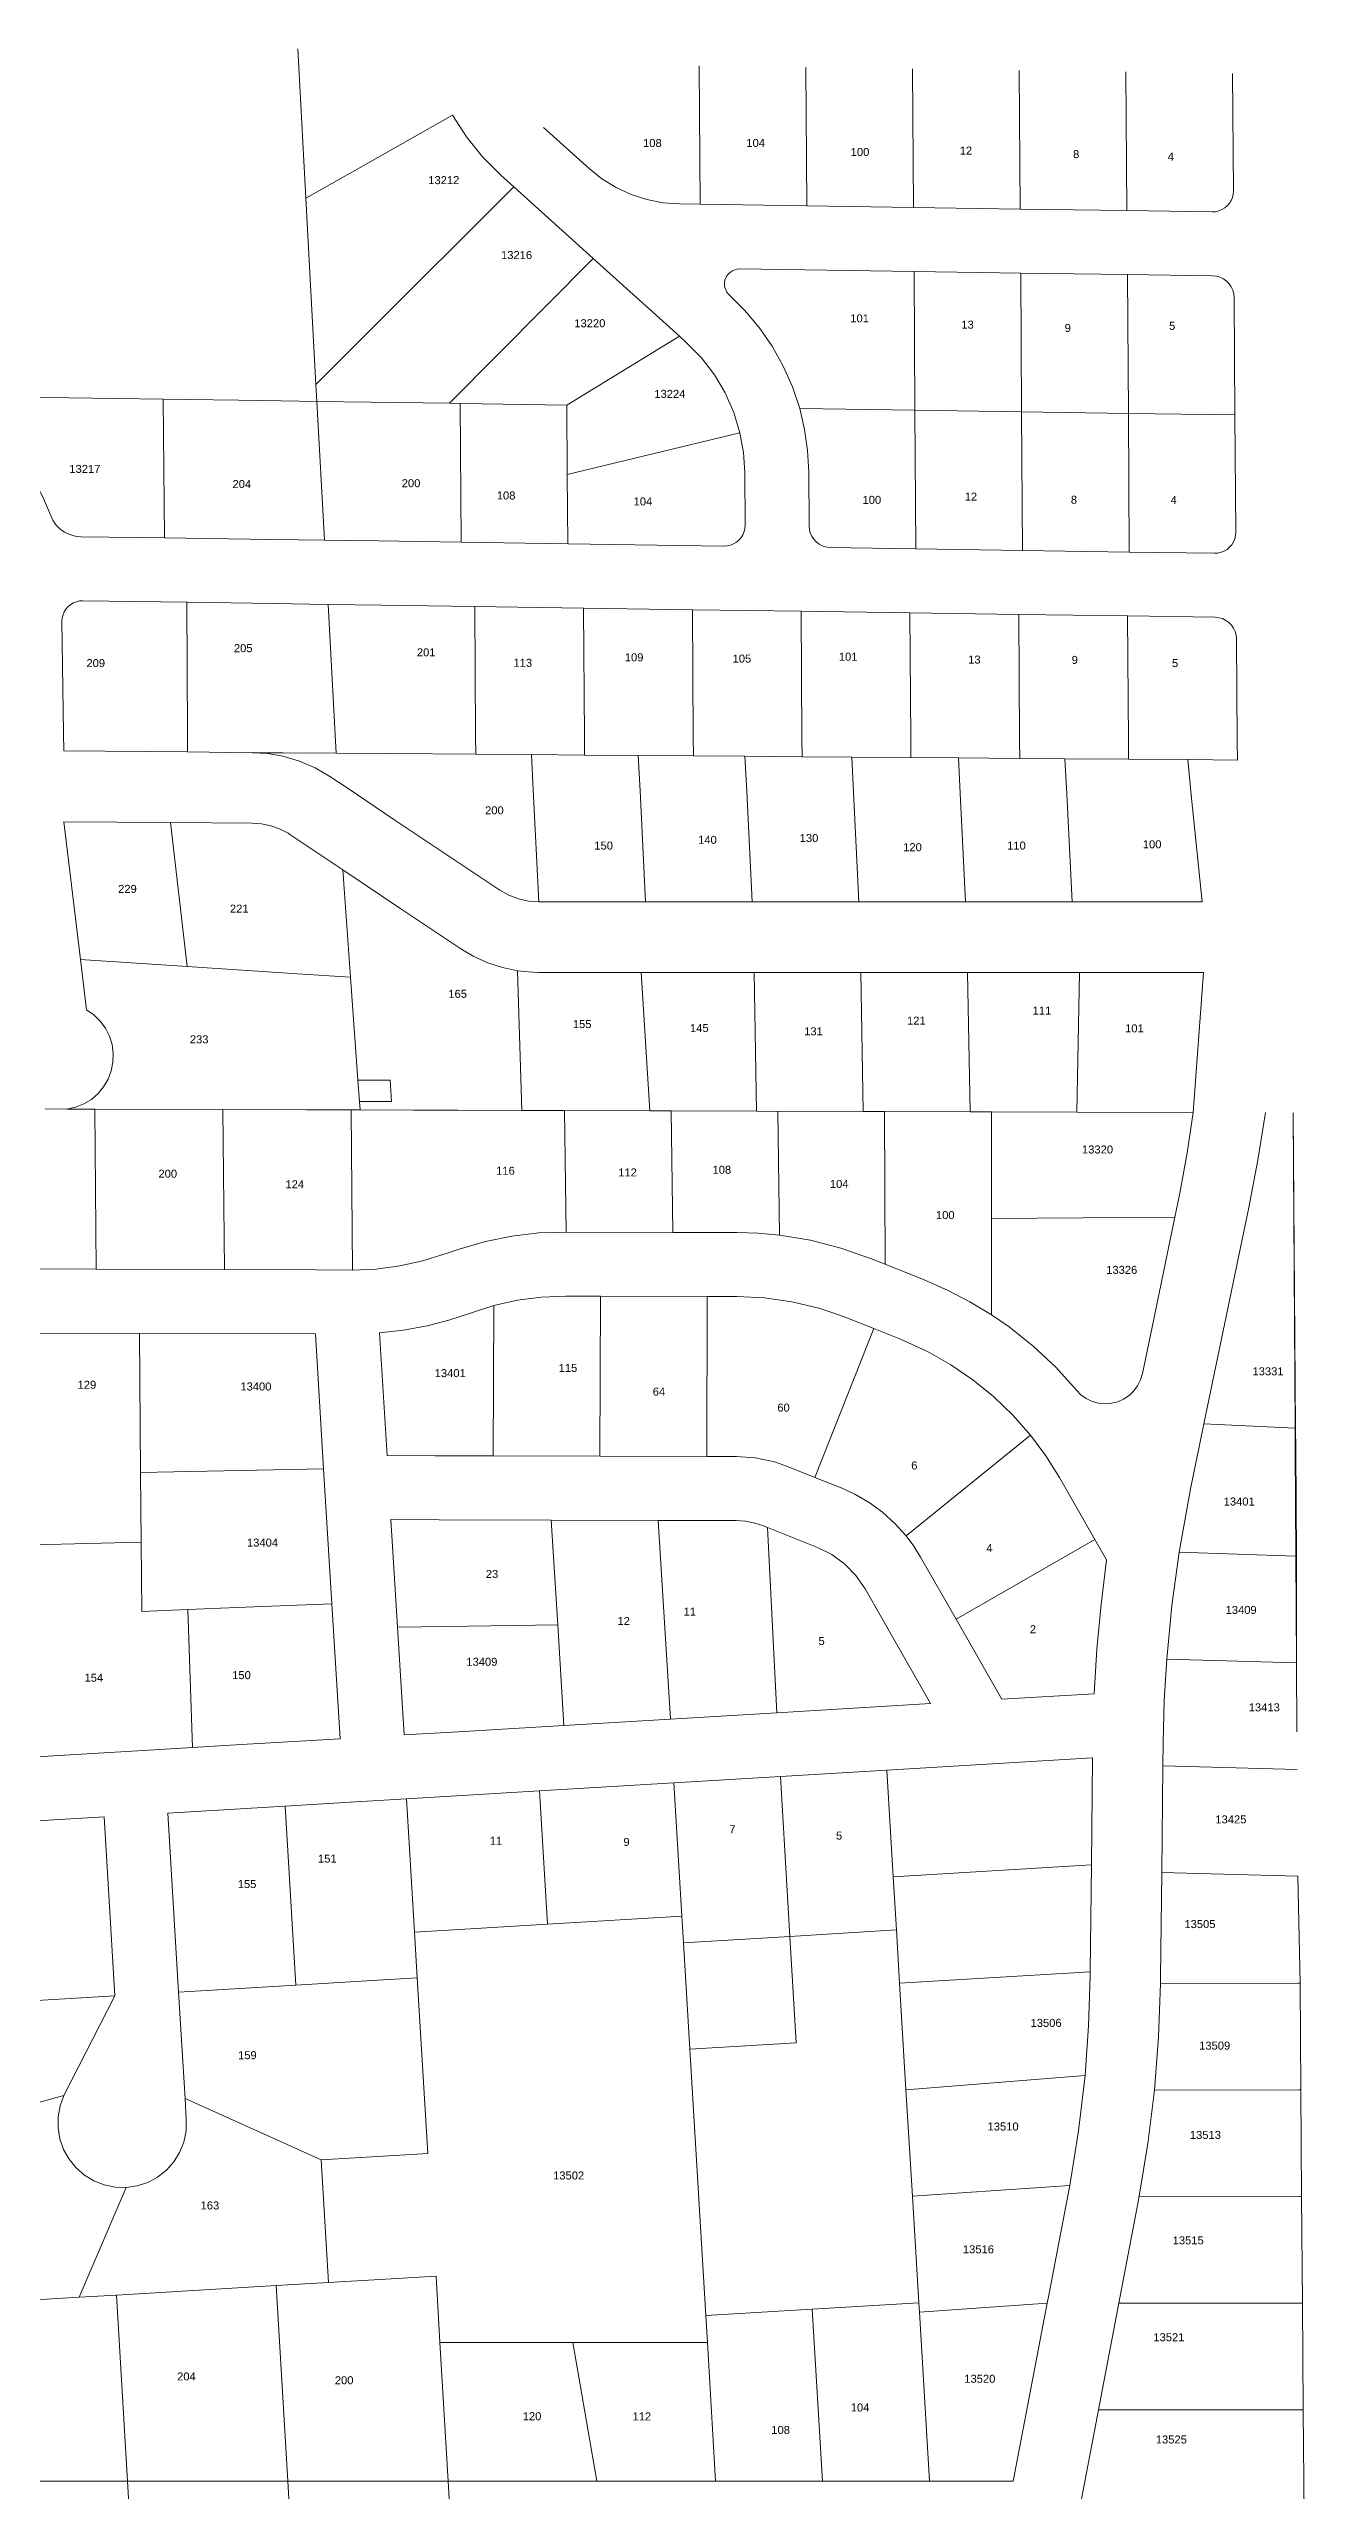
# Model space of a CAD drawing. Header units: feet. Extents: x 865220 to 5618803, y -2240498 to 1935234.
# Drawn here: x 2811092 to 2812269, y 969517 to 971805 of the extents above; entities that cross this region are included whole.
import ezdxf
from ezdxf.enums import TextEntityAlignment as Align

# ---------------------------------------------------------------- set-up
doc = ezdxf.new("R2010")
doc.units = ezdxf.units.FT
doc.header["$LTSCALE"] = 0.015
doc.header["$MEASUREMENT"] = 0
doc.layers.add('Dakota County Addresses', color=7, linetype='Continuous')
doc.layers.add('Dakota County Parcels', color=7, linetype='Continuous')
doc.styles.add('Dimensions 100', font='arial.ttf')

# ---------------------------------------------------------------- blocks, each defined once
blk = doc.blocks.new('ACMAP_ANN_TEMPLATE_Dakota County Addresses')
at = {"layer": 'Dakota County Addresses', "style": 'Dimensions 100'}
blk.add_attdef('DakotaCountyAddress', text='', height=50, dxfattribs=at).set_placement((0, 0), align=Align.CENTER)

msp = doc.modelspace()

# ---------------------------------------------------------------- linework, layer by layer
at = {"layer": 'Dakota County Parcels', "lineweight": 5}
for p, q in [((2811325.5, 971805.3), (2811333.1, 971665.5)), ((2811702.7, 971659.6), (2811701.8, 971789.5)), ((2811802.7, 971658.1), (2811801.8, 971788.1)), ((2811902.7, 971656.6), (2811901.8, 971786.6)), ((2812002.7, 971655.2), (2812001.8, 971785.1)), ((2812102.6, 971653.7), (2812101.7, 971783.7)), ((2812202.5, 971672.2), (2812201.7, 971782.2)), ((2811556, 971731.6), (2811598.5, 971693.2)), ((2811515.8, 971687), (2811528.1, 971675.9)), ((2811528.1, 971675.9), (2811602.3, 971608.9)), ((2811333.1, 971665.5), (2811342.6, 971490.8)), ((2811683.4, 971659.9), (2811702.7, 971659.6)), ((2811702.7, 971659.6), (2811802.7, 971658.1)), ((2811802.7, 971658.1), (2811902.7, 971656.6)), ((2811902.7, 971656.6), (2812002.7, 971655.2)), ((2812002.7, 971655.2), (2812102.6, 971653.7)), ((2812102.6, 971653.7), (2812182.6, 971652.5)), ((2811467.7, 971473.1), (2811602.3, 971608.9)), ((2811602.3, 971608.9), (2811683.2, 971535.9)), ((2811739.8, 971599), (2811903.1, 971596.6)), ((2811903.1, 971596.6), (2812003.1, 971595.2)), ((2811904, 971466.6), (2811903.1, 971596.6)), ((2812004, 971465.2), (2812003.1, 971595.2)), ((2812003.1, 971595.2), (2812103.1, 971593.7)), ((2812103.1, 971593.7), (2812183, 971592.5)), ((2812104, 971463.7), (2812103.1, 971593.7)), ((2812203.9, 971462.2), (2812203.2, 971572.2)), ((2811577.6, 971471.4), (2811683.2, 971535.9)), ((2811683.2, 971535.9), (2811689.9, 971529.9)), ((2811342.6, 971490.8), (2811343.5, 971474.9)), ((2811017.6, 971479.6), (2811199.5, 971477)), ((2811200.6, 971347), (2811199.5, 971477)), ((2811350.6, 971344.8), (2811343.5, 971474.9)), ((2811467.7, 971473.1), (2811477.7, 971472.9)), ((2811478.6, 971342.9), (2811477.7, 971472.9)), ((2811477.7, 971472.9), (2811577.6, 971471.4)), ((2811578.1, 971406.4), (2811577.6, 971471.4)), ((2811796, 971468.2), (2811904, 971466.6)), ((2811904.9, 971336.7), (2811904, 971466.6)), ((2811904, 971466.6), (2812004, 971465.2)), ((2812004, 971465.2), (2812104, 971463.7)), ((2812004.9, 971335.2), (2812004, 971465.2)), ((2812104.9, 971333.7), (2812104, 971463.7)), ((2812104, 971463.7), (2812203.9, 971462.2)), ((2812204.7, 971352.3), (2812203.9, 971462.2)), ((2811578.1, 971406.4), (2811739.9, 971445.5)), ((2811578.5, 971341.5), (2811578.1, 971406.4)), ((2811744.8, 971359), (2811744.4, 971408.4)), ((2811804.8, 971358.1), (2811804.4, 971408.8)), ((2811122.1, 971348.1), (2811200.6, 971347)), ((2811478.6, 971342.9), (2811578.5, 971341.5)), ((2811578.5, 971341.5), (2811724.9, 971339.3)), ((2811823.6, 971337.9), (2811904.9, 971336.7)), ((2811904.9, 971336.7), (2812004.9, 971335.2)), ((2812004.9, 971335.2), (2812104.9, 971333.7)), ((2812104.9, 971333.7), (2812184.9, 971332.6)), ((2811124.1, 971288.1), (2811221.5, 971286.7)), ((2811491.4, 971282.7), (2811593.4, 971281.2)), ((2811593.4, 971281.2), (2811695.4, 971279.7)), ((2811695.4, 971279.7), (2811797.3, 971278.2)), ((2811797.3, 971278.2), (2811899.3, 971276.7)), ((2811899.3, 971276.7), (2812001.3, 971275.3)), ((2812001.3, 971275.3), (2812103.3, 971273.8)), ((2812103.3, 971273.8), (2812185.3, 971272.6)), ((2811106.2, 971147.3), (2811222.3, 971146.4)), ((2811222.3, 971146.4), (2811283.2, 971145.7)), ((2811283.2, 971145.7), (2811286.3, 971145.7)), ((2811286.3, 971145.7), (2811288.6, 971145.7)), ((2811288.6, 971145.7), (2811290.9, 971145.6)), ((2811290.9, 971145.6), (2811293.2, 971145.6)), ((2811293.2, 971145.6), (2811295.5, 971145.6)), ((2811295.5, 971145.6), (2811297.8, 971145.6)), ((2811297.8, 971145.6), (2811300.1, 971145.6)), ((2811300.1, 971145.6), (2811302.4, 971145.6)), ((2811492.3, 971144.3), (2811544.7, 971143.9)), ((2811544.7, 971143.9), (2811594.3, 971143.5)), ((2811594.3, 971143.5), (2811644.7, 971143.1)), ((2811644.7, 971143.1), (2811696.3, 971142.7)), ((2811696.3, 971142.7), (2811744.7, 971142.3)), ((2811744.7, 971142.3), (2811798.2, 971141.9)), ((2811798.2, 971141.9), (2811844.7, 971141.6)), ((2811844.7, 971141.6), (2811900.2, 971141.1)), ((2811900.2, 971141.1), (2811944.7, 971140.8)), ((2811944.7, 971140.8), (2812002.2, 971140.3)), ((2812002.2, 971140.3), (2812044.6, 971140)), ((2812044.6, 971140), (2812104.2, 971139.5)), ((2812104.2, 971139.5), (2812159.6, 971139.3)), ((2812159.6, 971139.3), (2812206.2, 971138.7)), ((2811106.2, 971081), (2811121.9, 970951.9)), ((2811106.2, 971081), (2811206.2, 971080.2)), ((2811206.2, 971080.2), (2811222, 970945.3)), ((2811206.2, 971080.2), (2811282.7, 971079.7)), ((2811319, 971068.5), (2811367.9, 971035.8)), ((2811367.9, 971035.8), (2811375.1, 970935.2)), ((2811551.5, 971005.8), (2811651.5, 971005.8)), ((2811651.5, 971005.8), (2811751.4, 971005.8)), ((2811751.4, 971005.8), (2811851.4, 971005.8)), ((2811851.4, 971005.8), (2811951.4, 971005.8)), ((2811951.4, 971005.8), (2812051.4, 971005.8)), ((2812051.4, 971005.8), (2812173.3, 971005.8)), ((2811121.9, 970951.9), (2811222, 970945.3)), ((2811121.9, 970951.9), (2811127.6, 970904.6)), ((2811375.1, 970935.2), (2811381.9, 970838.9)), ((2811535.6, 970810.4), (2811531.5, 970941.3)), ((2811551.5, 970939.8), (2811647.3, 970939.8)), ((2811647.3, 970939.8), (2811753.3, 970939.8)), ((2811655.6, 970810.1), (2811647.3, 970939.8)), ((2811755.6, 970809.8), (2811753.3, 970939.8)), ((2811753.3, 970939.8), (2811853.3, 970939.8)), ((2811855.6, 970809.5), (2811853.3, 970939.8)), ((2811853.3, 970939.8), (2811953.3, 970939.8)), ((2811955.6, 970809.2), (2811953.3, 970939.8)), ((2811953.3, 970939.8), (2812058.3, 970939.8)), ((2812055.6, 970808.9), (2812058.3, 970939.8)), ((2812058.3, 970939.8), (2812174.3, 970939.8)), ((2812164.7, 970808.6), (2812174.3, 970939.8)), ((2811381.9, 970838.9), (2811383.4, 970818.9)), ((2811412.1, 970838.8), (2811381.9, 970838.9)), ((2811413.5, 970818.8), (2811412.1, 970838.8)), ((2811088.7, 970811.8), (2811109.2, 970811.7)), ((2811383.4, 970818.9), (2811383.9, 970810.9)), ((2811383.4, 970818.9), (2811413.5, 970818.8)), ((2811577, 970696.5), (2811575.6, 970810.3)), ((2811677, 970696.2), (2811675.6, 970810)), ((2811855.6, 970809.5), (2811755.6, 970809.8)), ((2811777, 970693.6), (2811775.6, 970809.7)), ((2811876.1, 970666.3), (2811875.6, 970809.5)), ((2811975.7, 970709.2), (2811975.6, 970809.2)), ((2812164.7, 970808.6), (2812055.6, 970808.9)), ((2812147.6, 970710.5), (2812152.3, 970733)), ((2811975.7, 970709.2), (2812147.6, 970710.5)), ((2811975.8, 970618.9), (2811975.7, 970709.2)), ((2812126.2, 970607.2), (2812147.6, 970710.5)), ((2812174.8, 970516.7), (2812216.9, 970719.6)), ((2811577, 970696.5), (2811677, 970696.2)), ((2811677, 970696.2), (2811737.2, 970696)), ((2811036.6, 970661.9), (2811136.6, 970661.6)), ((2811136.6, 970661.6), (2811256.9, 970661.3)), ((2811476.9, 970680.5), (2811466.4, 970676.9)), ((2811862.3, 970671.8), (2811876.1, 970666.3)), ((2811876.1, 970666.3), (2811912.6, 970651.7)), ((2811509.3, 970627.6), (2811487.3, 970620.6)), ((2811508.8, 970486.7), (2811509.3, 970627.6)), ((2811576.8, 970636.5), (2811609.3, 970636.4)), ((2811608.8, 970486.4), (2811609.3, 970636.4)), ((2811609.3, 970636.4), (2811709.2, 970636.1)), ((2811708.8, 970486.1), (2811709.2, 970636.1)), ((2811709.2, 970636.1), (2811737, 970636)), ((2811840, 970616.1), (2811865.3, 970606)), ((2811992.2, 970607.5), (2811975.8, 970618.9)), ((2811077.1, 970601.8), (2811177.1, 970601.5)), ((2811177.1, 970601.5), (2811342.1, 970601)), ((2811178.2, 970471.2), (2811177.1, 970601.5)), ((2811342.1, 970601), (2811349.8, 970474.6)), ((2811402.1, 970601.9), (2811409.2, 970487)), ((2811810.1, 970466.5), (2811865.3, 970606)), ((2811865.3, 970606), (2811890.4, 970596)), ((2811915.9, 970584.4), (2811890.4, 970596)), ((2812117.2, 970563.8), (2812126.2, 970607.2)), ((2811895.7, 970411.8), (2812012.2, 970506.2)), ((2812170.7, 970496.9), (2812174.8, 970516.7)), ((2812174.8, 970516.7), (2812260.2, 970512.7)), ((2812260.2, 970512.7), (2812260.8, 970512.7)), ((2812260.3, 970492.6), (2812260.2, 970512.7)), ((2812261, 970492.6), (2812260.8, 970512.7)), ((2811508.8, 970486.7), (2811608.8, 970486.4)), ((2811608.8, 970486.4), (2811708.8, 970486.1)), ((2811708.8, 970486.1), (2811736.6, 970486.1)), ((2811784.4, 970476.8), (2811772.2, 970481)), ((2812162.5, 970457.5), (2812170.7, 970496.9)), ((2812260.9, 970392.7), (2812260.3, 970492.6)), ((2812261.7, 970392.7), (2812261, 970492.6)), ((2811178.2, 970471.2), (2811349.8, 970474.6)), ((2811178.8, 970406), (2811178.2, 970471.2)), ((2811349.8, 970474.6), (2811357.6, 970348.1)), ((2811784.4, 970476.8), (2811810.1, 970466.5)), ((2811810.1, 970466.5), (2811834.7, 970456.7)), ((2811847.5, 970450.9), (2811834.7, 970456.7)), ((2812039.5, 970466.3), (2812072.7, 970408.2)), ((2812162.5, 970457.5), (2812151.5, 970396.6)), ((2811412.9, 970427), (2811419.1, 970326.1)), ((2811563.1, 970426.6), (2811663.3, 970426.3)), ((2811569.2, 970328.5), (2811563.1, 970426.6)), ((2811663.3, 970426.3), (2811736.4, 970426.1)), ((2811674.8, 970240.1), (2811663.3, 970426.3)), ((2811762.1, 970421.1), (2811765.9, 970419.6)), ((2811774.6, 970246), (2811765.9, 970419.6)), ((2811765.9, 970419.6), (2811812.5, 970401)), ((2811078.8, 970403.2), (2811178.8, 970406)), ((2811179.4, 970340.9), (2811178.8, 970406)), ((2811909.3, 970391.9), (2811942.5, 970333.8)), ((2811942.5, 970333.8), (2812072.7, 970408.2)), ((2812072.7, 970408.2), (2812083.6, 970389.2)), ((2812151.5, 970396.6), (2812260.9, 970392.7)), ((2812260.9, 970392.7), (2812261.7, 970392.7)), ((2812261.5, 970292.7), (2812260.9, 970392.7)), ((2812261.5, 970292.7), (2812261.7, 970392.7)), ((2811179.4, 970340.9), (2811222.5, 970342.6)), ((2811226.9, 970213.4), (2811222.5, 970342.6)), ((2811357.6, 970348.1), (2811365.4, 970221.6)), ((2811857.2, 970362.1), (2811918.7, 970254.6)), ((2811419.1, 970326.1), (2811425.3, 970225.2)), ((2811569.2, 970328.5), (2811575, 970234.1)), ((2811942.5, 970333.8), (2811985.5, 970258.6)), ((2812140, 970296.2), (2812261.5, 970292.7)), ((2812261.9, 970228.2), (2812261.5, 970292.7)), ((2811774.6, 970246), (2811918.7, 970254.6)), ((2811985.5, 970258.6), (2812071.9, 970263.8)), ((2811575, 970234.1), (2811674.8, 970240.1)), ((2811674.8, 970240.1), (2811774.6, 970246)), ((2811080.5, 970204.6), (2811180.5, 970210.6)), ((2811180.5, 970210.6), (2811226.9, 970213.4)), ((2811226.9, 970213.4), (2811272.8, 970216.1)), ((2811272.8, 970216.1), (2811365.4, 970221.6)), ((2811877.7, 970192.1), (2812070.5, 970203.6)), ((2812069.4, 970103.4), (2812070.5, 970203.6)), ((2812136.4, 970196.2), (2812136.7, 970218.5)), ((2811678.1, 970180.2), (2811777.9, 970186.1)), ((2811777.9, 970186.1), (2811877.7, 970192.1)), ((2811786.8, 970036.4), (2811777.9, 970186.1)), ((2811883.7, 970092.3), (2811877.7, 970192.1)), ((2812135.3, 970096.2), (2812136.4, 970196.2)), ((2812136.4, 970196.2), (2812262.1, 970192.7)), ((2811203.9, 970151.9), (2811313.7, 970158.4)), ((2811323.7, 969990.7), (2811313.7, 970158.4)), ((2811434.9, 970040.5), (2811427.5, 970165.2)), ((2811552.2, 970172.7), (2811678.1, 970180.2)), ((2811559.7, 970047.9), (2811552.2, 970172.7)), ((2811685.5, 970055.4), (2811678.1, 970180.2)), ((2811019.2, 970140.9), (2811144, 970148.3)), ((2811154, 969980.6), (2811144, 970148.3)), ((2811213.9, 969984.2), (2811203.9, 970151.9)), ((2811883.7, 970092.3), (2812069.4, 970103.4)), ((2811886.7, 970042.4), (2811883.7, 970092.3)), ((2812068.3, 970003.1), (2812069.4, 970103.4)), ((2812134.2, 969998.4), (2812135.3, 970096.2)), ((2812135.3, 970096.2), (2812262.7, 970092.7)), ((2812264.9, 969992.7), (2812262.7, 970092.7)), ((2811559.7, 970047.9), (2811685.5, 970055.4)), ((2811687, 970030.5), (2811685.5, 970055.4)), ((2811437.5, 969997.5), (2811434.9, 970040.5)), ((2811687, 970030.5), (2811786.8, 970036.4)), ((2811693, 969930.7), (2811687, 970030.5)), ((2811786.8, 970036.4), (2811886.7, 970042.4)), ((2811792.8, 969936.6), (2811786.8, 970036.4)), ((2811889.6, 969992.5), (2811886.7, 970042.4)), ((2811447.3, 969832.8), (2811437.5, 969997.5)), ((2811889.6, 969992.5), (2812068.3, 970003.1)), ((2812068.2, 969999.1), (2812068.3, 970003.1)), ((2812134.1, 969992.3), (2812134.2, 969998.4)), ((2811029.2, 969973.2), (2811154, 969980.6)), ((2811106.2, 969887.3), (2811154, 969980.6)), ((2811213.9, 969984.2), (2811323.7, 969990.7)), ((2811219.9, 969884.4), (2811213.9, 969984.2)), ((2811895.6, 969892.7), (2811889.6, 969992.5)), ((2812134.1, 969992.3), (2812263.2, 969992.7)), ((2812263.2, 969992.7), (2812264.9, 969992.7)), ((2812265.7, 969892.7), (2812264.9, 969992.7)), ((2811693, 969930.7), (2811792.8, 969936.6)), ((2811707.9, 969681.1), (2811693, 969930.7)), ((2811895.6, 969892.7), (2812063.4, 969905.9)), ((2810912.3, 969834), (2811106.2, 969887.3)), ((2811221, 969864.4), (2811219.9, 969884.4)), ((2811219.9, 969884.4), (2811347.5, 969826.9)), ((2811901.6, 969792.8), (2811895.6, 969892.7)), ((2812128.4, 969892.4), (2812263.8, 969892.7)), ((2812263.8, 969892.7), (2812265.7, 969892.7)), ((2812266.4, 969792.7), (2812265.7, 969892.7)), ((2811354.3, 969712.1), (2811347.5, 969826.9)), ((2811120.8, 969698.2), (2811164.7, 969801)), ((2811901.6, 969792.8), (2812049, 969803)), ((2811907.5, 969693), (2811901.6, 969792.8)), ((2812029.7, 969701.6), (2812048.1, 969798.4)), ((2812048.1, 969798.4), (2812049, 969803)), ((2812113, 969786.1), (2812114.2, 969792.8)), ((2812114.2, 969792.8), (2812264.4, 969792.7)), ((2812264.4, 969792.7), (2812266.4, 969792.7)), ((2812267.2, 969692.7), (2812266.4, 969792.7)), ((2812095.2, 969692.8), (2812113, 969786.1)), ((2811120.8, 969698.2), (2811155.6, 969700.2)), ((2811155.6, 969700.2), (2811305.4, 969709.2)), ((2811166.1, 969525.8), (2811155.6, 969700.2)), ((2811305.4, 969709.2), (2811354.3, 969712.1)), ((2811316.3, 969525.8), (2811305.4, 969709.2)), ((2811458.8, 969655.8), (2811455.1, 969718.1)), ((2812028, 969692.7), (2812029.7, 969701.6)), ((2810987, 969690.2), (2811120.8, 969698.2)), ((2811707.9, 969681.1), (2811807.7, 969687.1)), ((2811709.4, 969655.8), (2811707.9, 969681.1)), ((2811807.7, 969687.1), (2811907.5, 969693)), ((2811817.3, 969525.8), (2811807.7, 969687.1)), ((2811908.1, 969684.1), (2811907.5, 969693)), ((2811908.1, 969684.1), (2812028, 969692.7)), ((2811917.5, 969525.8), (2811908.1, 969684.1)), ((2811996.1, 969525.8), (2812028, 969692.7)), ((2812076.1, 969592.8), (2812095.2, 969692.8)), ((2812095.2, 969692.8), (2812265, 969692.7)), ((2812265, 969692.7), (2812267.2, 969692.7)), ((2812268, 969592.8), (2812267.2, 969692.7)), ((2811466.6, 969525.8), (2811458.8, 969655.8)), ((2811605.8, 969525.8), (2811583.2, 969655.8)), ((2811583.2, 969655.8), (2811709.4, 969655.8)), ((2811717.1, 969525.8), (2811709.4, 969655.8)), ((2812057, 969492.8), (2812076.1, 969592.8)), ((2812076.1, 969592.8), (2812265.6, 969592.8)), ((2812265.6, 969592.8), (2812268, 969592.8)), ((2812268.8, 969492.8), (2812268, 969592.8)), ((2810996.8, 969525.8), (2811166.1, 969525.8)), ((2811167.9, 969494.3), (2811166.1, 969525.8)), ((2811166.1, 969525.8), (2811316.3, 969525.8)), ((2811318.2, 969493), (2811316.3, 969525.8)), ((2811605.8, 969525.8), (2811717.1, 969525.8)), ((2811717.1, 969525.8), (2811817.3, 969525.8)), ((2811817.3, 969525.8), (2811917.5, 969525.8)), ((2811917.5, 969525.8), (2811996.1, 969525.8))]:
    msp.add_line(p, q, dxfattribs=at)
for points in [[(2811333.1, 971665.5), (2811381.7, 971693), (2811470.7, 971743.2)], [(2811470.7, 971743.2), (2811483.7, 971722.9), (2811498.8, 971704.1), (2811515.8, 971687)], [(2811598.5, 971693.2), (2811610.6, 971683.5), (2811623.8, 971675.3), (2811637.9, 971668.8), (2811652.7, 971664), (2811667.9, 971661), (2811683.4, 971659.9)], [(2811342.6, 971490.8), (2811390.1, 971538.2), (2811528.1, 971675.9)], [(2812182.6, 971652.5), (2812185.7, 971652.7), (2812188.8, 971653.4), (2812191.6, 971654.6), (2812194.3, 971656.2), (2812196.7, 971658.2), (2812198.7, 971660.6), (2812200.3, 971663.2), (2812201.5, 971666.1), (2812202.2, 971669.1), (2812202.5, 971672.2)], [(2811739.8, 971599), (2811737.4, 971598.9), (2811735.2, 971598.3), (2811733, 971597.4), (2811731, 971596.1), (2811729.3, 971594.6), (2811727.9, 971592.8), (2811726.7, 971590.7), (2811725.9, 971588.5), (2811725.5, 971586.2), (2811725.5, 971583.9), (2811725.9, 971581.6), (2811726.6, 971579.4), (2811727.7, 971577.3), (2811729.1, 971575.4)], [(2812203.2, 971572.2), (2812202.8, 971575.7), (2812201.9, 971579.1), (2812200.4, 971582.3), (2812198.4, 971585.2), (2812195.9, 971587.7), (2812193.1, 971589.7), (2812189.9, 971591.2), (2812186.5, 971592.2), (2812183, 971592.5)], [(2811796, 971468.2), (2811789.3, 971488.5), (2811780.6, 971508), (2811770.2, 971526.6), (2811758, 971544.1), (2811744.3, 971560.5), (2811729.1, 971575.4)], [(2811739.9, 971445.5), (2811734.2, 971464.6), (2811726.1, 971482.8), (2811716, 971499.9), (2811703.8, 971515.7), (2811689.9, 971529.9)], [(2811199.5, 971477), (2811293.4, 971475.6), (2811343.5, 971474.9)], [(2811343.5, 971474.9), (2811393.6, 971474.1), (2811467.7, 971473.1)], [(2811804.4, 971408.8), (2811803.4, 971428.8), (2811800.6, 971448.7), (2811796, 971468.2)], [(2811744.4, 971408.4), (2811743.2, 971427.1), (2811739.9, 971445.5)], [(2811093.7, 971368.5), (2811086.3, 971386), (2811077.2, 971402.6), (2811066.2, 971418.1)], [(2811093.7, 971368.5), (2811095.9, 971363.7), (2811098.9, 971359.3), (2811102.6, 971355.5), (2811106.9, 971352.4), (2811111.7, 971350.1), (2811116.8, 971348.7), (2811122.1, 971348.1)], [(2811724.9, 971339.3), (2811728, 971339.5), (2811731.1, 971340.2), (2811733.9, 971341.4), (2811736.6, 971343), (2811739, 971345), (2811741, 971347.3), (2811742.6, 971350), (2811743.8, 971352.9), (2811744.5, 971355.9), (2811744.8, 971359)], [(2811804.8, 971358.1), (2811805.1, 971354.8), (2811805.9, 971351.5), (2811807.3, 971348.5), (2811809.2, 971345.7), (2811811.5, 971343.2), (2811814.1, 971341.1), (2811817.1, 971339.5), (2811820.3, 971338.5), (2811823.6, 971337.9)], [(2812184.9, 971332.6), (2812188, 971332.8), (2812191, 971333.5), (2812193.9, 971334.6), (2812196.5, 971336.2), (2812198.9, 971338.2), (2812200.9, 971340.6), (2812202.6, 971343.3), (2812203.8, 971346.1), (2812204.5, 971349.2), (2812204.7, 971352.3)], [(2811200.6, 971347), (2811300.5, 971345.5), (2811350.6, 971344.8)], [(2811350.6, 971344.8), (2811400.7, 971344.1), (2811478.6, 971342.9)], [(2811124.1, 971288.1), (2811121.1, 971287.9), (2811118.1, 971287.2), (2811115.3, 971286.1), (2811112.7, 971284.6), (2811110.3, 971282.6), (2811108.3, 971280.3), (2811106.7, 971277.8), (2811105.5, 971275), (2811104.7, 971272), (2811104.4, 971269)], [(2811221.5, 971286.7), (2811303.7, 971285.5), (2811353.9, 971284.7)], [(2811222.3, 971146.4), (2811222.2, 971163.5), (2811221.5, 971286.7)], [(2811353.9, 971284.7), (2811404, 971284), (2811491.4, 971282.7)], [(2811361.4, 971145.3), (2811360.5, 971162.5), (2811353.9, 971284.7)], [(2811492.3, 971144.3), (2811492.2, 971161.5), (2811491.4, 971282.7)], [(2811594.3, 971143.5), (2811594.2, 971160.7), (2811593.4, 971281.2)], [(2811696.3, 971142.7), (2811696.1, 971159.9), (2811695.4, 971279.7)], [(2811106.2, 971147.3), (2811105.9, 971164.4), (2811104.4, 971269)], [(2811798.2, 971141.9), (2811798.1, 971159.1), (2811797.3, 971278.2)], [(2811900.2, 971141.1), (2811900.1, 971158.3), (2811899.3, 971276.7)], [(2812002.2, 971140.3), (2812002.1, 971157.5), (2812001.3, 971275.3)], [(2812104.2, 971139.5), (2812104.1, 971156.7), (2812103.3, 971273.8)], [(2812205.4, 971252.3), (2812205.1, 971255.8), (2812204.2, 971259.2), (2812202.7, 971262.3), (2812200.7, 971265.2), (2812198.2, 971267.7), (2812195.3, 971269.7), (2812192.1, 971271.3), (2812188.8, 971272.2), (2812185.3, 971272.6)], [(2812206.2, 971138.7), (2812206.1, 971155.9), (2812205.4, 971252.3)], [(2811355.6, 971123.4), (2811341.8, 971131.5), (2811327, 971137.9), (2811311.5, 971142.4), (2811297.5, 971144.8), (2811283.2, 971145.7)], [(2811302.4, 971145.6), (2811311.4, 971145.6), (2811361.4, 971145.3)], [(2811361.4, 971145.3), (2811411.6, 971144.9), (2811492.3, 971144.3)], [(2811544.7, 971143.9), (2811546.3, 971110.8), (2811551.5, 971005.8)], [(2811644.7, 971143.1), (2811646.3, 971110), (2811651.5, 971005.8)], [(2811744.7, 971142.3), (2811746.3, 971109.3), (2811751.4, 971005.8)], [(2811844.7, 971141.6), (2811846.3, 971108.6), (2811851.4, 971005.8)], [(2811355.6, 971123.4), (2811372.7, 971112), (2811415.7, 971083.2), (2811515, 971016.9)], [(2811944.7, 971140.8), (2811946.3, 971107.8), (2811951.4, 971005.8)], [(2812044.6, 971140), (2812046.3, 971107.1), (2812051.4, 971005.8)], [(2812159.6, 971139.3), (2812163, 971106.3), (2812173.3, 971005.8)], [(2811319, 971068.5), (2811316.4, 971070.2), (2811308.5, 971074.2), (2811300.2, 971077.2), (2811291.5, 971079), (2811282.7, 971079.7)], [(2811367.9, 971035.8), (2811421.3, 971000.1), (2811478.3, 970962)], [(2811515, 971016.9), (2811523.4, 971012.1), (2811532.4, 971008.6), (2811541.8, 971006.5), (2811551.5, 971005.8)], [(2811478.3, 970962), (2811490.7, 970954.7), (2811503.8, 970948.8), (2811517.5, 970944.3), (2811531.5, 970941.3)], [(2811222, 970945.3), (2811325.2, 970938.5), (2811375.1, 970935.2)], [(2811531.5, 970941.3), (2811541.5, 970940.2), (2811551.5, 970939.8)], [(2811127.6, 970904.6), (2811134.4, 970899.9), (2811140.4, 970894.1), (2811145.3, 970887.4), (2811149, 970880), (2811151.5, 970872.1), (2811152.6, 970863.9), (2811152.3, 970855.6), (2811150.7, 970847.5), (2811147.8, 970839.8), (2811143.6, 970832.6), (2811138.3, 970826.2), (2811132.1, 970820.8), (2811125, 970816.5), (2811117.3, 970813.5), (2811109.2, 970811.7)], [(2811383.9, 970810.9), (2811375.6, 970810.9), (2811333.8, 970811), (2811255.4, 970811.3), (2811135.3, 970811.6), (2811109.2, 970811.7)], [(2811136.6, 970661.6), (2811135.3, 970811.6), (2811135.3, 970811.6)], [(2811256.9, 970661.3), (2811255.4, 970811.3), (2811255.4, 970811.3)], [(2811376.9, 970660.9), (2811375.6, 970810.9), (2811375.6, 970810.9)], [(2811535.6, 970810.4), (2811475.6, 970810.6), (2811434, 970810.7), (2811434, 970810.7), (2811383.9, 970810.9)], [(2811655.6, 970810.1), (2811575.6, 970810.3), (2811535.6, 970810.4)], [(2811755.6, 970809.8), (2811675.6, 970810), (2811655.6, 970810.1)], [(2811955.6, 970809.2), (2811875.6, 970809.5), (2811855.6, 970809.5)], [(2812055.6, 970808.9), (2811975.6, 970809.2), (2811955.6, 970809.2)], [(2812152.3, 970733), (2812159.1, 970770.7), (2812164.7, 970808.6)], [(2812216.9, 970719.6), (2812225.4, 970763.9), (2812232.7, 970808.4)], [(2812260.2, 970512.7), (2812258.5, 970807.8), (2812258.5, 970807.8), (2812258.5, 970808.3)], [(2812260.8, 970512.7), (2812258.5, 970807.8)], [(2811577, 970696.5), (2811551.6, 970695.6), (2811526.3, 970692.6), (2811501.4, 970687.5), (2811476.9, 970680.5)], [(2811777, 970693.6), (2811757.1, 970695.4), (2811737.2, 970696)], [(2811862.3, 970671.8), (2811834.5, 970681.5), (2811806, 970688.8), (2811777, 970693.6)], [(2811256.9, 970661.3), (2811343.2, 970661), (2811376.9, 970660.9)], [(2811376.9, 970660.9), (2811399.1, 970661.8), (2811421.2, 970664.7), (2811442.9, 970669.4), (2811466.4, 970676.9)], [(2811975.8, 970618.9), (2811955.5, 970631.2), (2811934.4, 970642.1), (2811912.6, 970651.7)], [(2811402.1, 970601.9), (2811424.5, 970604.4), (2811446.7, 970608.6), (2811467.2, 970613.9), (2811487.3, 970620.6)], [(2811576.8, 970636.5), (2811554.1, 970635.6), (2811531.5, 970632.6), (2811509.3, 970627.6)], [(2811813.8, 970625.1), (2811788.6, 970631.1), (2811762.9, 970634.8), (2811737, 970636)], [(2811840, 970616.1), (2811827, 970620.9), (2811813.8, 970625.1)], [(2812055.3, 970548.3), (2812035.9, 970569.7), (2812014.8, 970589.5), (2811992.2, 970607.5)], [(2812012.2, 970506.2), (2811995.7, 970525), (2811977.7, 970542.3), (2811958.3, 970558), (2811937.6, 970572.1), (2811915.9, 970584.4)], [(2812055.3, 970548.3), (2812059.6, 970544), (2812064.6, 970540.5), (2812070.1, 970537.8), (2812075.9, 970536.2), (2812082, 970535.6), (2812088.1, 970536.1), (2812094, 970537.5), (2812099.6, 970540), (2812104.7, 970543.4), (2812109.1, 970547.6), (2812112.7, 970552.5), (2812115.4, 970558), (2812117.2, 970563.8)], [(2812039.5, 970466.3), (2812026.7, 970486.8), (2812012.2, 970506.2)], [(2811409.2, 970487), (2811454.3, 970486.9), (2811508.8, 970486.7)], [(2811772.2, 970481), (2811754.6, 970484.8), (2811736.6, 970486.1)], [(2811895.7, 970411.8), (2811885.2, 970423.4), (2811873.6, 970433.9), (2811861, 970443.1), (2811847.5, 970450.9)], [(2811412.9, 970427), (2811458.1, 970426.9), (2811563.1, 970426.6)], [(2811762.1, 970421.1), (2811753.8, 970423.8), (2811745.2, 970425.5), (2811736.4, 970426.1)], [(2811909.3, 970391.9), (2811902.9, 970402.1), (2811895.7, 970411.8)], [(2811857.2, 970362.1), (2811848.7, 970374.5), (2811838.2, 970385.3), (2811826, 970394.2), (2811812.5, 970401)], [(2812083.6, 970389.2), (2812078.4, 970347.5), (2812074.5, 970305.7), (2812071.9, 970263.8)], [(2812151.5, 970396.6), (2812144.7, 970346.5), (2812140, 970296.2)], [(2811222.5, 970342.6), (2811268.5, 970344.5), (2811357.6, 970348.1)], [(2811419.1, 970326.1), (2811464.3, 970326.8), (2811569.2, 970328.5)], [(2812140, 970296.2), (2812137.7, 970257.4), (2812136.7, 970218.5)], [(2811425.3, 970225.2), (2811470.5, 970227.9), (2811575, 970234.1)], [(2811313.7, 970158.4), (2811374.5, 970162.1), (2811427.5, 970165.2)], [(2811427.5, 970165.2), (2811474.3, 970168), (2811552.2, 970172.7)], [(2811434.9, 970040.5), (2811482.1, 970043.3), (2811559.7, 970047.9)], [(2811323.7, 969990.7), (2811385, 969994.4), (2811437.5, 969997.5)], [(2812063.4, 969905.9), (2812066.7, 969952.5), (2812068.2, 969999.1)], [(2812128.4, 969892.4), (2812132.3, 969942.3), (2812134.1, 969992.3)], [(2812049, 969803), (2812057.3, 969854.3), (2812063.4, 969905.9)], [(2811106.2, 969887.3), (2811102.7, 969877.5), (2811100.9, 969867.3), (2811100.9, 969856.9), (2811102.6, 969846.6), (2811106.1, 969836.8), (2811111.2, 969827.7), (2811117.7, 969819.6), (2811125.6, 969812.7), (2811134.5, 969807.3), (2811144.1, 969803.5), (2811154.3, 969801.3), (2811164.7, 969801)], [(2812114.2, 969792.8), (2812122.3, 969842.4), (2812128.4, 969892.4)], [(2811164.7, 969801), (2811175.1, 969802.5), (2811185, 969805.8), (2811194.2, 969810.8), (2811202.4, 969817.3), (2811209.3, 969825.1), (2811214.8, 969834), (2811218.7, 969843.7), (2811220.8, 969854), (2811221, 969864.4)], [(2811347.5, 969826.9), (2811395.3, 969829.7), (2811447.3, 969832.8)], [(2811455.1, 969718.1), (2811402.5, 969715), (2811354.3, 969712.1)], [(2811583.2, 969655.8), (2811506.3, 969655.8), (2811458.8, 969655.8)], [(2811316.3, 969525.8), (2811414.3, 969525.8), (2811466.6, 969525.8)], [(2811466.6, 969525.8), (2811514.5, 969525.8), (2811605.8, 969525.8)], [(2811466.6, 969525.8), (2811468.5, 969493), (2811468.5, 969492.7)]]:
    msp.add_lwpolyline(points, dxfattribs=at)

# ---------------------------------------------------------------- block references
at = {"layer": 'Dakota County Addresses', "lineweight": 5, "xscale": 0.15, "yscale": 0.15, "zscale": 0.15}
for p, values in [((2811657.9, 971713.3), {'DakotaCountyAddress': '108'}), ((2811754.7, 971713.4), {'DakotaCountyAddress': '104'}), ((2811951.8, 971706.2), {'DakotaCountyAddress': '12'}), ((2811852.5, 971704.9), {'DakotaCountyAddress': '100'}), ((2812055.1, 971702.9), {'DakotaCountyAddress': '8'}), ((2812143.8, 971700.6), {'DakotaCountyAddress': '4'}), ((2811462.4, 971678.5), {'DakotaCountyAddress': '13212'}), ((2811530.6, 971608.3), {'DakotaCountyAddress': '13216'}), ((2811852.1, 971549), {'DakotaCountyAddress': '101'}), ((2811599.3, 971544.4), {'DakotaCountyAddress': '13220'}), ((2811953.3, 971543.1), {'DakotaCountyAddress': '13'}), ((2812047.2, 971540), {'DakotaCountyAddress': '9'}), ((2812145.1, 971542), {'DakotaCountyAddress': '5'}), ((2811674.3, 971478.2), {'DakotaCountyAddress': '13224'}), ((2811126, 971407.9), {'DakotaCountyAddress': '13217'}), ((2811273.1, 971393.7), {'DakotaCountyAddress': '204'}), ((2811431.7, 971394.5), {'DakotaCountyAddress': '200'}), ((2811520.8, 971383), {'DakotaCountyAddress': '108'}), ((2811649, 971377.4), {'DakotaCountyAddress': '104'}), ((2811863.6, 971378.9), {'DakotaCountyAddress': '100'}), ((2811956.5, 971381.9), {'DakotaCountyAddress': '12'}), ((2812053, 971379), {'DakotaCountyAddress': '8'}), ((2812146.5, 971378.8), {'DakotaCountyAddress': '4'}), ((2811136.2, 971225.9), {'DakotaCountyAddress': '209'}), ((2811274.4, 971239.9), {'DakotaCountyAddress': '205'}), ((2811445.9, 971236), {'DakotaCountyAddress': '201'}), ((2811536.4, 971226.2), {'DakotaCountyAddress': '113'}), ((2811640.8, 971231.3), {'DakotaCountyAddress': '109'}), ((2811741.8, 971230.1), {'DakotaCountyAddress': '105'}), ((2811841.4, 971231.9), {'DakotaCountyAddress': '101'}), ((2811959.7, 971229.2), {'DakotaCountyAddress': '13'}), ((2812053.8, 971228.9), {'DakotaCountyAddress': '9'}), ((2812147.8, 971225.9), {'DakotaCountyAddress': '5'}), ((2811509.8, 971087.9), {'DakotaCountyAddress': '200'}), ((2811612.2, 971054.9), {'DakotaCountyAddress': '150'}), ((2811709.5, 971060.3), {'DakotaCountyAddress': '140'}), ((2811804.7, 971062), {'DakotaCountyAddress': '130'}), ((2811901.7, 971053.4), {'DakotaCountyAddress': '120'}), ((2811999.1, 971054.9), {'DakotaCountyAddress': '110'}), ((2812126.3, 971056.1), {'DakotaCountyAddress': '100'}), ((2811165.9, 971014.3), {'DakotaCountyAddress': '229'}), ((2811270.7, 970995.8), {'DakotaCountyAddress': '221'}), ((2811475.4, 970916), {'DakotaCountyAddress': '165'}), ((2811592.1, 970887.6), {'DakotaCountyAddress': '155'}), ((2811701.9, 970883.9), {'DakotaCountyAddress': '145'}), ((2811905.3, 970890.8), {'DakotaCountyAddress': '121'}), ((2812023, 970900.3), {'DakotaCountyAddress': '111'}), ((2812109.7, 970883.6), {'DakotaCountyAddress': '101'}), ((2811233.1, 970873.3), {'DakotaCountyAddress': '233'}), ((2811808.9, 970880.8), {'DakotaCountyAddress': '131'}), ((2812075.1, 970770.1), {'DakotaCountyAddress': '13320'}), ((2811203.7, 970747.4), {'DakotaCountyAddress': '200'}), ((2811520.2, 970750.2), {'DakotaCountyAddress': '116'}), ((2811634.6, 970748.6), {'DakotaCountyAddress': '112'}), ((2811723, 970751.1), {'DakotaCountyAddress': '108'}), ((2811322.7, 970737.5), {'DakotaCountyAddress': '124'}), ((2811833, 970737.8), {'DakotaCountyAddress': '104'}), ((2811932.4, 970708.6), {'DakotaCountyAddress': '100'}), ((2812097.8, 970657.3), {'DakotaCountyAddress': '13326'}), ((2811578.8, 970565.4), {'DakotaCountyAddress': '115'}), ((2812234.9, 970562.2), {'DakotaCountyAddress': '13331'}), ((2811127.9, 970549.6), {'DakotaCountyAddress': '129'}), ((2811286.3, 970548), {'DakotaCountyAddress': '13400'}), ((2811468.4, 970560.5), {'DakotaCountyAddress': '13401'}), ((2811664.1, 970543.2), {'DakotaCountyAddress': '64'}), ((2811780.8, 970528.2), {'DakotaCountyAddress': '60'}), ((2811903.4, 970474), {'DakotaCountyAddress': '6'}), ((2812207.9, 970440.2), {'DakotaCountyAddress': '13401'}), ((2811292.5, 970401.7), {'DakotaCountyAddress': '13404'}), ((2811973.8, 970396.6), {'DakotaCountyAddress': '4'}), ((2811507.6, 970372.3), {'DakotaCountyAddress': '23'}), ((2811692.9, 970337), {'DakotaCountyAddress': '11'}), ((2812209.7, 970338.6), {'DakotaCountyAddress': '13409'}), ((2811631, 970328.2), {'DakotaCountyAddress': '12'}), ((2812014.6, 970320.5), {'DakotaCountyAddress': '2'}), ((2811498.1, 970290), {'DakotaCountyAddress': '13409'}), ((2811816.5, 970309.5), {'DakotaCountyAddress': '5'}), ((2811134.4, 970275.1), {'DakotaCountyAddress': '154'}), ((2811272.8, 970277.5), {'DakotaCountyAddress': '150'}), ((2812231.4, 970247.3), {'DakotaCountyAddress': '13413'}), ((2811732.9, 970133.1), {'DakotaCountyAddress': '7'}), ((2811832.9, 970127.1), {'DakotaCountyAddress': '5'}), ((2812200.1, 970142.3), {'DakotaCountyAddress': '13425'}), ((2811353.2, 970105.5), {'DakotaCountyAddress': '151'}), ((2811511.3, 970122.3), {'DakotaCountyAddress': '11'}), ((2811633.7, 970121.2), {'DakotaCountyAddress': '9'}), ((2811278, 970081.7), {'DakotaCountyAddress': '155'}), ((2812171.1, 970044.2), {'DakotaCountyAddress': '13505'}), ((2812026.9, 969951.6), {'DakotaCountyAddress': '13506'}), ((2811278.3, 969921.3), {'DakotaCountyAddress': '159'}), ((2812184.9, 969930.3), {'DakotaCountyAddress': '13509'}), ((2811986.6, 969854.5), {'DakotaCountyAddress': '13510'}), ((2812176.2, 969846.6), {'DakotaCountyAddress': '13513'}), ((2811579.4, 969808.6), {'DakotaCountyAddress': '13502'}), ((2811243.2, 969780.5), {'DakotaCountyAddress': '163'}), ((2811963.5, 969739.4), {'DakotaCountyAddress': '13516'}), ((2812160.1, 969747.8), {'DakotaCountyAddress': '13515'}), ((2812142, 969657), {'DakotaCountyAddress': '13521'}), ((2811221.2, 969620.3), {'DakotaCountyAddress': '204'}), ((2811369, 969616.7), {'DakotaCountyAddress': '200'}), ((2811964.8, 969618.1), {'DakotaCountyAddress': '13520'}), ((2811545.1, 969583), {'DakotaCountyAddress': '120'}), ((2811648, 969582.8), {'DakotaCountyAddress': '112'}), ((2811852.6, 969591.2), {'DakotaCountyAddress': '104'}), ((2811778.1, 969570.1), {'DakotaCountyAddress': '108'}), ((2812144.3, 969561.2), {'DakotaCountyAddress': '13525'})]:
    msp.add_blockref('ACMAP_ANN_TEMPLATE_Dakota County Addresses', p, dxfattribs=at).add_auto_attribs(values)

doc.saveas('drawing.dxf')
